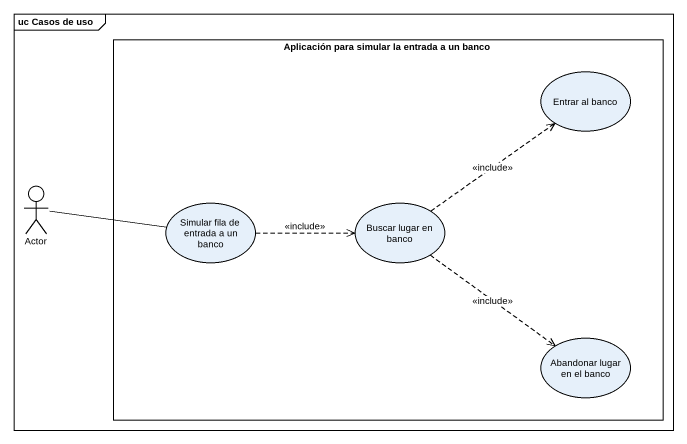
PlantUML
@startuml
mainframe uc Casos de uso
rectangle "Aplicación para simular la entrada a un banco" as Aplicación_para_simular_la {
  usecase "Entrar al banco" as Entrar_al_banco
  usecase "Simular fila de entrada a un banco" as Simular_fila_de_entrada_a
  usecase "Buscar lugar en banco" as Buscar_lugar_en_banco
  usecase "Abandonar lugar en el banco" as Abandonar_lugar_en_el_banco
}
actor "Actor" as Actor_
Actor_ -right- Simular_fila_de_entrada_a
Simular_fila_de_entrada_a .right.> Buscar_lugar_en_banco : <<include>>
Buscar_lugar_en_banco .up.> Entrar_al_banco : <<include>>
Buscar_lugar_en_banco ..> Abandonar_lugar_en_el_banco : <<include>>
@enduml
